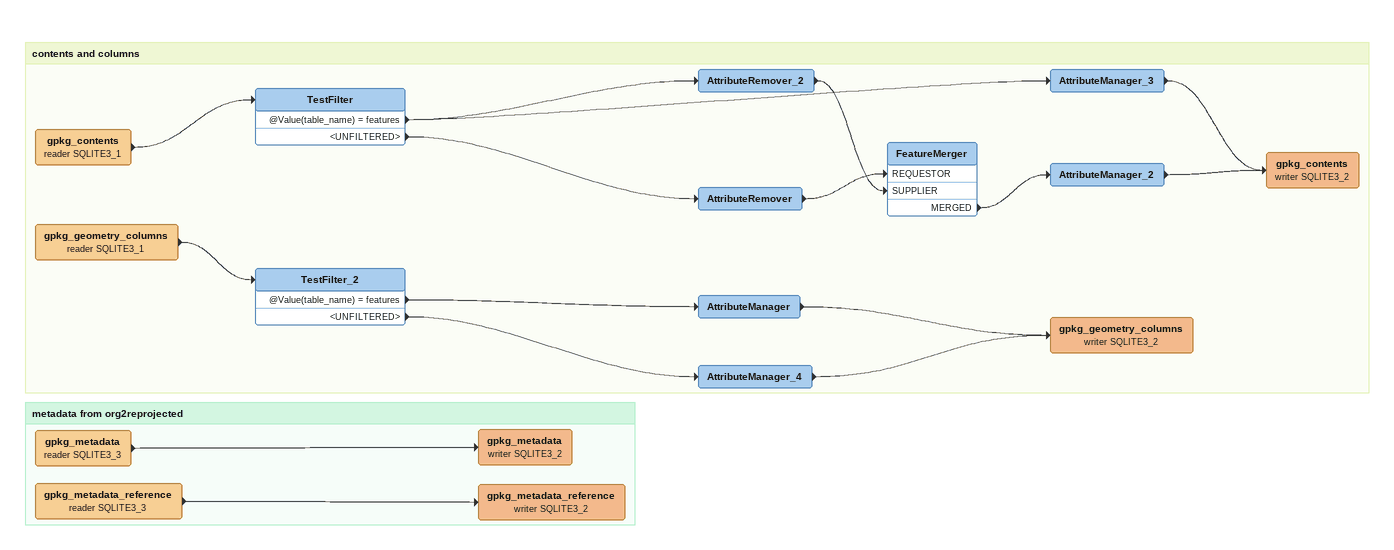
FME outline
Bookmark: contents and columns
gpkg_contents (reader SQLITE3_1)
    -> TestFilter
TestFilter
    @Value(table_name) = features -> AttributeRemover_2
    @Value(table_name) = features -> AttributeManager_3
    <UNFILTERED> -> AttributeRemover
AttributeRemover_2
    -> FeatureMerger [SUPPLIER]
AttributeManager_3
    -> gpkg_contents (writer SQLITE3_2)
AttributeRemover
    -> FeatureMerger [REQUESTOR]
FeatureMerger
    MERGED -> AttributeManager_2
AttributeManager_2
    -> gpkg_contents (writer SQLITE3_2)
gpkg_contents (writer SQLITE3_2)
gpkg_geometry_columns (reader SQLITE3_1)
    -> TestFilter_2
TestFilter_2
    @Value(table_name) = features -> AttributeManager
    <UNFILTERED> -> AttributeManager_4
AttributeManager
    -> gpkg_geometry_columns (writer SQLITE3_2)
AttributeManager_4
    -> gpkg_geometry_columns (writer SQLITE3_2)
gpkg_geometry_columns (writer SQLITE3_2)

Bookmark: metadata from org2reprojected
gpkg_metadata (reader SQLITE3_3)
    -> gpkg_metadata (writer SQLITE3_2)
gpkg_metadata (writer SQLITE3_2)
gpkg_metadata_reference (reader SQLITE3_3)
    -> gpkg_metadata_reference (writer SQLITE3_2)
gpkg_metadata_reference (writer SQLITE3_2)
